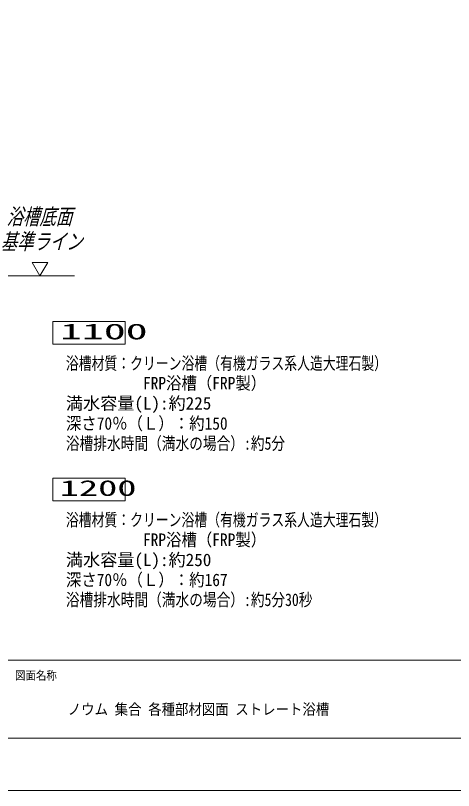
# Model space of a CAD drawing. Units: millimetres on the paper, scale 1:20. Extents: x -305 to 305, y -152 to 152.
# Drawn here: x -196.2 to -112.3, y -148.5 to 0 of the extents above; entities that cross this region are included whole.
import ezdxf
from ezdxf.enums import TextEntityAlignment as Align

# ---------------------------------------------------------------- set-up
doc = ezdxf.new("R2010")
doc.units = ezdxf.units.MM
doc.linetypes.add('LONG_DOUBLE_CHAIN', pattern=[21.8, 18, -1, 0.6, -0.6, 0.6, -1])
for name, color, linetype, lineweight in [('0-0_1図面枠', 7, 'Continuous', 9), ('0-1_0', 7, 'Continuous', 9), ('0-2_図面枠', 3, 'Continuous', 9), ('0-3_DEFPOINTS', 7, 'Continuous', 9), ('0-6_S1', 7, 'Continuous', 9)]:
    doc.layers.add(name, color=color, linetype=linetype, lineweight=lineweight)
doc.styles.add('ＭＳ ゴシック', font='')
doc.styles.get('ＭＳ ゴシック').set_extended_font_data('MS Gothic')

# ---------------------------------------------------------------- blocks, each defined once
blk = doc.blocks.new('TRI')
at = {"layer": '0-1_0'}
blk.add_lwpolyline([(0.5, 0.866), (0, 0), (1, 0)], close=True, dxfattribs=at)
blk = doc.blocks.new('RECT')
at = {"layer": '0-1_0'}
blk.add_lwpolyline([(-0.5, 0.5), (-0.5, -0.5), (0.5, -0.5), (0.5, 0.5)], close=True, dxfattribs=at)

msp = doc.modelspace()

# ---------------------------------------------------------------- linework, layer by layer
at = {"layer": '0-2_図面枠'}
msp.add_line((-291.017, -123.498), (108.983, -123.498), dxfattribs=at)
msp.add_lwpolyline([(-291.017, -138.498), (108.983, -138.498), (108.983, 138.502), (-291.017, 138.502)], close=True, dxfattribs=at)
at = {"layer": '0-3_DEFPOINTS'}
msp.add_line((118.983, -148.498), (-301.017, -148.498), dxfattribs=at)
at = {"layer": '0-6_S1', "linetype": 'LONG_DOUBLE_CHAIN'}
msp.add_line((-184.869, -49.905), (-235.444, -49.905), dxfattribs=at)

# ---------------------------------------------------------------- block references
at = {"layer": '0-6_S1', "xscale": 3, "yscale": 3, "rotation": 60}
msp.add_blockref('TRI', (-191.51, -49.905), dxfattribs=at)
at = {"layer": '0-6_S1', "xscale": 13.84167, "yscale": 4.375}
for p in [(-182.097, -60.812), (-182.097, -90.812)]:
    msp.add_blockref('RECT', p, dxfattribs=at)

# ---------------------------------------------------------------- texts
at = {"layer": '0-0_1図面枠', "style": 'ＭＳ ゴシック', "width": 0.9}
for s, height, p in [('図面名称', 1.628, (-196.268, -127.769)), ('ノウム 集合 各種部材図面 ストレート浴槽', 2.092, (-186.165, -134.602))]:
    msp.add_text(s, height=height, dxfattribs=at).set_placement(p, align=Align.BOTTOM_LEFT)
at = {"layer": '0-6_S1', "style": 'ＭＳ ゴシック', "oblique": 15, "width": 0.75}
for s, p in [('浴槽底面', (-197.845, -40.965)), ('基準ライン', (-198.989, -45.745))]:
    msp.add_text(s, height=3.057, dxfattribs=at).set_placement(p, align=Align.BOTTOM_LEFT)
at = {"layer": '0-6_S1', "style": 'ＭＳ ゴシック'}
for s, height, width, p in [('1100', 3.007, 2.05, (-187.653, -62.953)), ('浴槽材質：クリーン浴槽（有機ガラス系人造大理石製）', 2.405, 0.75, (-186.531, -68.564)), ('\u3000\u3000\u3000\u3000\u3000FRP浴槽（FRP製）', 2.405, 0.9, (-186.531, -72.368)), ('深さ70％（Ｌ）：約150', 2.405, 0.9, (-186.531, -80.085)), ('浴槽排水時間（満水の場合）:約5分', 2.405, 0.8, (-186.531, -83.915)), ('1200', 3.006, 1.8, (-187.722, -92.953)), ('浴槽材質：クリーン浴槽（有機ガラス系人造大理石製）', 2.405, 0.75, (-186.531, -98.564)), ('\u3000\u3000\u3000\u3000\u3000FRP浴槽（FRP製）', 2.405, 0.9, (-186.531, -102.368)), ('深さ70％（Ｌ）：約167', 2.405, 0.9, (-186.531, -110.059)), ('浴槽排水時間（満水の場合）:約5分30秒', 2.405, 0.8, (-186.531, -113.867))]:
    msp.add_text(s, height=height, dxfattribs=dict(at, width=width)).set_placement(p, align=Align.BOTTOM_LEFT)
for s, p in [('満水容量(L):約225', (-186.531, -76.225)), ('満水容量(L):約250', (-186.531, -106.225))]:
    msp.add_text(s, height=2.405, dxfattribs=at).set_placement(p, align=Align.BOTTOM_LEFT)

doc.saveas('drawing.dxf')
